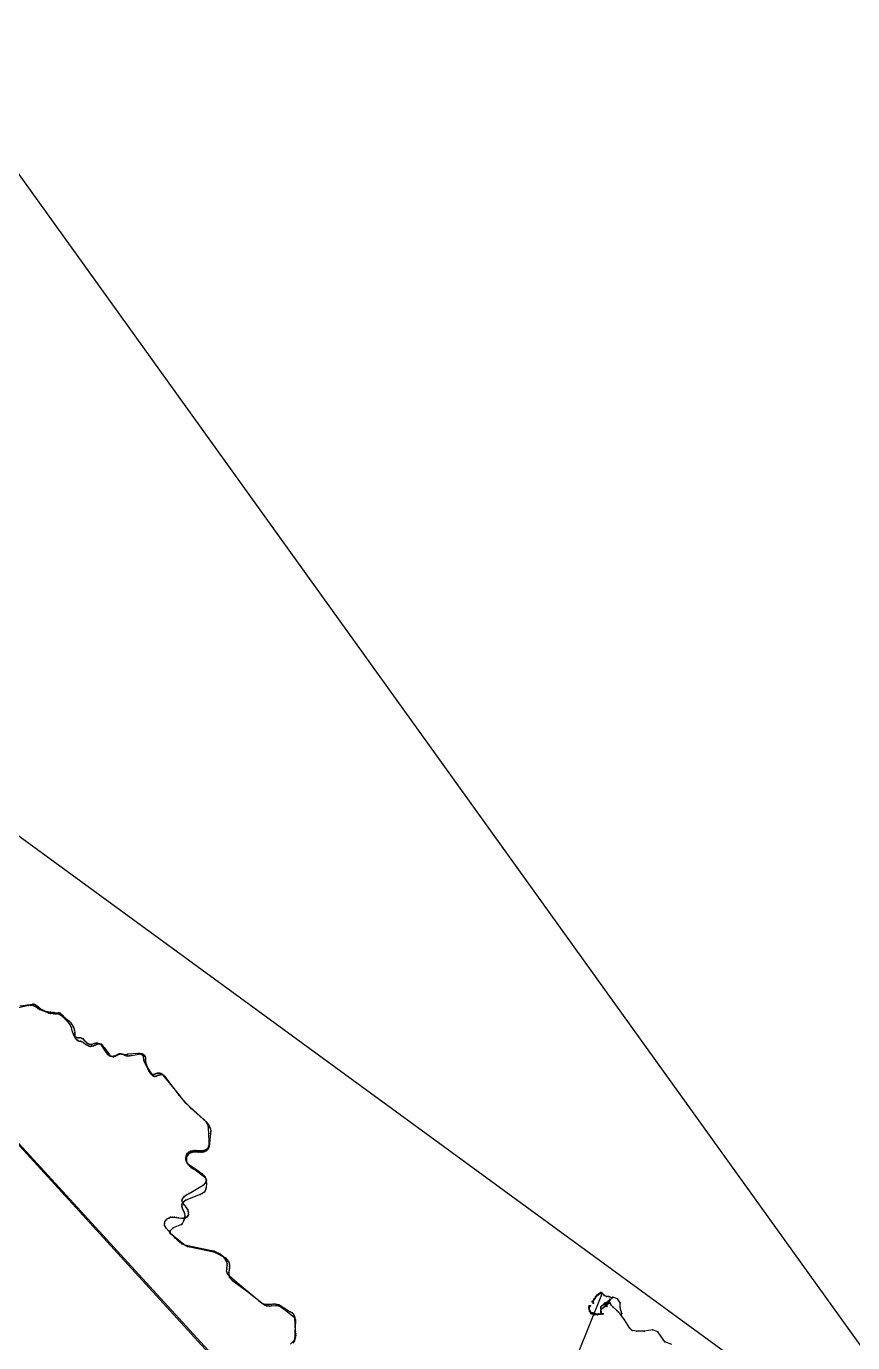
# Model space of a CAD drawing. Header units: metres. Extents: x 533996 to 558759, y 1823984 to 1869097.
# Drawn here: x 543112 to 550192, y 1846540 to 1857819 of the extents above; entities that cross this region are included whole.
import ezdxf

# ---------------------------------------------------------------- set-up
doc = ezdxf.new("R2010")
doc.units = ezdxf.units.M
doc.header["$MEASUREMENT"] = 0
doc.layers.add('Unknown Line Type', color=7, linetype='Continuous')
doc.layers.add('Unknown Point Feature', color=7, linetype='Continuous')

msp = doc.modelspace()

# ---------------------------------------------------------------- linework, layer by layer
at = {"layer": 'Unknown Line Type', "color": 4, "true_color": 0x00ffff}
for points in [[(558442, 1835129, 299), (534041, 1869090, 423)], [(536144, 1855925, 773), (550090, 1845735, 750)], [(539005, 1852660, 613), (551572, 1838939, 401)], [(551358, 1839129, 400), (539007, 1852656, 605)], [(545376, 1846528, 506), (545408, 1846560, 506), (545415, 1846573, 507), (545419, 1846587, 507), (545420, 1846602, 507), (545420, 1846617, 506), (545419, 1846633, 506), (545412, 1846758, 506), (545407, 1846772, 506), (545400, 1846784, 505), (545389, 1846796, 505), (545373, 1846805, 505), (545356, 1846814, 505), (545275, 1846863, 506), (545259, 1846868, 506), (545243, 1846870, 506), (545227, 1846869, 506), (545211, 1846868, 506), (545163, 1846867, 506), (545148, 1846871, 506), (545133, 1846877, 506), (545119, 1846887, 505), (545105, 1846898, 505), (544938, 1847036, 505), (544852, 1847110, 505), (544841, 1847124, 505), (544833, 1847139, 505), (544828, 1847154, 505), (544829, 1847169, 505), (544831, 1847185, 505), (544834, 1847201, 505), (544834, 1847217, 504), (544830, 1847233, 504), (544823, 1847248, 504), (544813, 1847261, 504), (544801, 1847275, 503), (544787, 1847286, 503), (544772, 1847297, 503), (544756, 1847307, 502), (544721, 1847323, 502), (544702, 1847327, 502), (544481, 1847374, 500), (544446, 1847388, 500), (544430, 1847399, 500), (544415, 1847410, 500), (544402, 1847423, 500), (544389, 1847436, 500), (544308, 1847523, 500), (544301, 1847535, 500), (544297, 1847548, 500), (544297, 1847562, 500), (544300, 1847576, 501), (544308, 1847589, 501), (544319, 1847600, 501), (544332, 1847608, 502), (544347, 1847614, 502), (544364, 1847616, 502), (544382, 1847615, 503), (544399, 1847613, 503), (544417, 1847610, 504), (544448, 1847606, 505), (544462, 1847607, 505), (544475, 1847610, 506), (544485, 1847615, 506), (544493, 1847622, 507), (544498, 1847630, 507), (544501, 1847639, 508), (544503, 1847652, 509), (544500, 1847666, 509), (544495, 1847681, 509), (544485, 1847696, 508), (544475, 1847709, 508), (544465, 1847721, 508), (544450, 1847744, 508), (544446, 1847756, 508), (544447, 1847767, 509), (544451, 1847776, 509), (544458, 1847784, 510), (544466, 1847792, 510), (544476, 1847800, 511), (544490, 1847809, 511), (544507, 1847818, 511), (544636, 1847895, 513), (544646, 1847906, 513), (544653, 1847919, 513), (544655, 1847932, 513), (544651, 1847946, 513), (544644, 1847960, 513), (544634, 1847973, 512), (544621, 1847984, 512), (544606, 1847996, 512), (544590, 1848006, 512), (544502, 1848067, 511), (544491, 1848079, 511), (544484, 1848093, 511), (544480, 1848107, 511), (544480, 1848122, 511), (544481, 1848136, 511), (544486, 1848150, 511), (544494, 1848163, 511), (544505, 1848173, 511), (544519, 1848180, 511), (544534, 1848185, 511), (544549, 1848186, 511), (544566, 1848186, 511), (544632, 1848188, 510), (544647, 1848191, 510), (544658, 1848197, 511), (544668, 1848206, 511), (544674, 1848218, 511), (544678, 1848232, 511), (544679, 1848250, 511), (544680, 1848267, 512), (544674, 1848382, 512), (544669, 1848400, 512), (544653, 1848433, 511), (544640, 1848446, 510), (544480, 1848592, 508), (544380, 1848718, 514), (544285, 1848832, 521), (544276, 1848841, 521), (544266, 1848846, 522), (544256, 1848848, 522), (544246, 1848849, 523), (544236, 1848849, 523), (544225, 1848846, 525), (544214, 1848842, 526), (544204, 1848838, 526), (544195, 1848837, 526), (544187, 1848838, 526), (544180, 1848843, 526), (544174, 1848851, 525), (544168, 1848860, 525), (544163, 1848869, 525), (544121, 1848953, 526), (544119, 1848962, 526), (544117, 1848990, 526), (544114, 1848997, 526), (544109, 1849004, 526), (544103, 1849009, 526), (544097, 1849013, 526), (544090, 1849016, 526), (544084, 1849017, 526), (544077, 1849018, 526), (544070, 1849018, 526), (543980, 1849013, 526), (543964, 1849005, 526), (543953, 1849006, 527), (543931, 1849012, 527), (543920, 1849015, 527), (543908, 1849014, 528), (543895, 1849010, 528), (543884, 1849004, 528), (543873, 1848999, 528), (543862, 1848994, 528), (543849, 1848993, 528), (543837, 1848995, 528), (543826, 1848999, 528), (543815, 1849005, 528), (543806, 1849014, 528), (543798, 1849027, 529), (543789, 1849041, 529), (543750, 1849097, 530), (543740, 1849101, 530), (543729, 1849104, 530), (543719, 1849105, 530), (543708, 1849105, 530), (543697, 1849104, 530), (543671, 1849096, 531), (543658, 1849096, 531), (543646, 1849101, 531), (543635, 1849106, 531), (543626, 1849115, 531), (543617, 1849124, 531), (543600, 1849142, 532), (543589, 1849147, 532), (543578, 1849151, 532), (543565, 1849151, 532), (543553, 1849152, 532), (543542, 1849155, 532), (543533, 1849159, 533), (543526, 1849166, 533), (543521, 1849173, 533), (543516, 1849181, 533), (543513, 1849188, 533), (543507, 1849203, 533), (543499, 1849237, 534), (543493, 1849250, 534), (543487, 1849263, 534), (543470, 1849287, 534), (543460, 1849298, 535), (543448, 1849308, 535), (543407, 1849346, 535), (543398, 1849353, 535), (543386, 1849357, 535), (543374, 1849359, 535), (543361, 1849359, 536), (543348, 1849359, 536), (543320, 1849361, 537), (543306, 1849363, 537), (543224, 1849394, 538), (543213, 1849402, 538), (543182, 1849424, 538), (543170, 1849429, 538), (543158, 1849431, 538), (543145, 1849431, 539), (543131, 1849429, 539), (542988, 1849396, 543)], [(543058, 1849426, 610), (543169, 1849441, 605), (543180, 1849439, 604), (543192, 1849434, 603), (543203, 1849427, 602), (543213, 1849418, 601), (543247, 1849393, 598), (543259, 1849387, 597), (543319, 1849371, 593), (543334, 1849369, 592), (543349, 1849369, 590), (543390, 1849366, 586), (543402, 1849362, 584), (543412, 1849354, 583), (543422, 1849345, 581), (543432, 1849335, 580), (543479, 1849295, 576), (543490, 1849282, 575), (543517, 1849242, 572), (543523, 1849228, 571), (543526, 1849214, 570), (543527, 1849199, 569), (543527, 1849185, 568), (543528, 1849161, 567), (543532, 1849151, 567), (543538, 1849142, 567), (543545, 1849135, 566), (543553, 1849129, 566), (543562, 1849124, 566), (543576, 1849122, 566), (543588, 1849117, 566), (543601, 1849111, 565), (543622, 1849095, 565), (543633, 1849088, 565), (543645, 1849082, 565), (543659, 1849079, 565), (543674, 1849081, 564), (543689, 1849084, 564), (543703, 1849090, 564), (543716, 1849096, 564), (543728, 1849100, 563), (543740, 1849100, 563), (543753, 1849097, 563), (543764, 1849090, 563), (543772, 1849079, 562), (543781, 1849067, 562), (543826, 1849005, 560), (543836, 1848996, 560), (543847, 1848991, 560), (543860, 1848990, 559), (543873, 1848994, 559), (543887, 1849001, 558), (543899, 1849008, 557), (543911, 1849013, 557), (543923, 1849015, 556), (543934, 1849013, 556), (543945, 1849008, 556), (543957, 1849003, 556), (543969, 1848998, 555), (543983, 1848997, 554), (543997, 1848999, 553), (544012, 1849002, 553), (544095, 1849016, 548), (544106, 1849014, 547), (544116, 1849009, 547), (544124, 1849002, 546), (544130, 1848991, 545), (544132, 1848979, 544), (544133, 1848965, 543), (544134, 1848951, 542), (544136, 1848936, 541), (544141, 1848920, 540), (544154, 1848891, 538), (544192, 1848828, 535), (544202, 1848824, 534), (544213, 1848822, 534), (544224, 1848824, 533), (544235, 1848828, 532), (544247, 1848833, 532), (544258, 1848836, 531), (544270, 1848838, 531), (544281, 1848836, 531), (544290, 1848830, 531), (544300, 1848821, 531), (544309, 1848810, 531), (544420, 1848662, 529), (544526, 1848547, 526), (544652, 1848432, 525), (544675, 1848403, 524), (544689, 1848371, 523), (544692, 1848353, 523), (544689, 1848331, 523), (544679, 1848220, 520), (544676, 1848213, 520), (544673, 1848206, 519), (544670, 1848200, 519), (544665, 1848194, 519), (544659, 1848189, 518), (544652, 1848184, 518), (544643, 1848179, 518), (544624, 1848173, 519), (544608, 1848172, 519), (544590, 1848172, 520), (544539, 1848173, 520), (544525, 1848170, 521), (544512, 1848163, 521), (544501, 1848154, 521), (544491, 1848142, 521), (544485, 1848127, 521), (544485, 1848111, 521), (544486, 1848095, 521), (544491, 1848080, 521), (544500, 1848066, 521), (544512, 1848053, 521), (544526, 1848041, 521), (544542, 1848030, 522), (544558, 1848020, 521), (544643, 1847958, 523), (544649, 1847946, 523), (544653, 1847933, 523), (544654, 1847920, 524), (544655, 1847906, 524), (544653, 1847867, 524), (544650, 1847855, 524), (544646, 1847842, 524), (544637, 1847829, 523), (544620, 1847819, 523), (544601, 1847810, 524), (544479, 1847760, 523), (544468, 1847753, 523), (544459, 1847746, 523), (544452, 1847738, 523), (544448, 1847730, 523), (544445, 1847720, 523), (544445, 1847709, 524), (544447, 1847699, 524), (544451, 1847687, 524), (544457, 1847675, 524), (544463, 1847663, 523), (544467, 1847649, 523), (544470, 1847624, 522), (544470, 1847613, 522), (544468, 1847604, 521), (544465, 1847595, 521), (544462, 1847587, 521), (544447, 1847559, 519), (544441, 1847553, 519), (544370, 1847523, 520), (544344, 1847497, 519), (544338, 1847491, 519), (544341, 1847482, 519), (544349, 1847474, 519), (544359, 1847466, 519), (544476, 1847372, 517), (544493, 1847364, 517), (544513, 1847360, 516), (544718, 1847317, 516), (544818, 1847266, 514), (544831, 1847253, 514), (544841, 1847238, 513), (544849, 1847224, 513), (544854, 1847209, 512), (544854, 1847192, 512), (544853, 1847176, 511), (544850, 1847160, 511), (544848, 1847145, 511), (544847, 1847130, 510), (544849, 1847115, 510), (544854, 1847102, 510), (544862, 1847090, 509), (544872, 1847079, 509), (544882, 1847069, 509), (544894, 1847061, 509), (545008, 1846978, 506), (545157, 1846862, 502), (545170, 1846857, 502), (545184, 1846855, 501), (545197, 1846854, 501), (545211, 1846855, 501), (545256, 1846858, 501), (545270, 1846856, 502), (545283, 1846852, 502), (545296, 1846845, 502), (545308, 1846836, 502), (545321, 1846826, 502), (545408, 1846760, 502), (545414, 1846749, 502), (545418, 1846737, 502), (545419, 1846724, 502), (545418, 1846709, 502), (545417, 1846693, 502), (545409, 1846557, 505), (545404, 1846546, 505), (545396, 1846535, 504)], [(548643, 1846523, 525), (548584, 1846547, 523), (548549, 1846595, 522), (548523, 1846634, 523), (548481, 1846650, 525), (548406, 1846640, 527), (548343, 1846638, 527), (548302, 1846644, 527), (548280, 1846666, 525), (548236, 1846737, 512), (548198, 1846789, 501), (548171, 1846816, 496), (548138, 1846848, 493), (548100, 1846887, 491), (548102, 1846887, 493), (548100, 1846888, 497), (548099, 1846888, 497), (548096, 1846891, 500), (548100, 1846895, 501), (548101, 1846896, 501), (548112, 1846904, 501), (548116, 1846907, 500), (548116, 1846910, 499), (548116, 1846909, 496), (548112, 1846912, 495), (548115, 1846909, 495), (548112, 1846906, 497), (548110, 1846904, 499), (548106, 1846900, 500), (548105, 1846898, 500), (548098, 1846896, 501), (548097, 1846896, 501), (548090, 1846888, 502), (548088, 1846885, 503), (548087, 1846884, 503), (548088, 1846882, 503), (548085, 1846881, 502), (548084, 1846874, 502), (548083, 1846873, 502), (548079, 1846870, 503), (548078, 1846871, 501), (548079, 1846871, 498), (548083, 1846856, 498), (548084, 1846855, 498), (548086, 1846850, 500), (548085, 1846851, 497), (548087, 1846850, 496), (548087, 1846852, 498), (548084, 1846858, 500), (548085, 1846858, 502), (548084, 1846859, 502), (548086, 1846865, 505), (548098, 1846875, 507), (548099, 1846875, 508), (548101, 1846875, 509), (548105, 1846887, 510), (548105, 1846886, 509), (548105, 1846887, 507), (548106, 1846885, 506), (548094, 1846879, 505), (548091, 1846870, 504), (548085, 1846868, 507), (548083, 1846871, 507), (548081, 1846866, 507), (548085, 1846853, 505), (548085, 1846855, 504), (548086, 1846856, 503), (548085, 1846854, 500), (548085, 1846858, 501), (548086, 1846857, 503), (548086, 1846853, 503), (548087, 1846856, 503), (548087, 1846858, 503), (548086, 1846860, 502), (548083, 1846868, 501), (548080, 1846870, 502), (548078, 1846866, 501), (548078, 1846863, 501), (548072, 1846861, 500), (548073, 1846855, 499), (548071, 1846850, 497), (548069, 1846850, 497), (548065, 1846846, 496), (548063, 1846846, 497), (548059, 1846845, 498), (548056, 1846841, 497), (548056, 1846841, 497), (548056, 1846840, 494), (548046, 1846834, 493), (548042, 1846833, 494), (548040, 1846831, 494), (548035, 1846827, 492), (548033, 1846815, 488), (548035, 1846806, 485), (548037, 1846799, 483), (548035, 1846796, 482), (548036, 1846788, 481), (548041, 1846786, 480), (548054, 1846788, 480), (548052, 1846788, 482), (548046, 1846785, 482), (548041, 1846786, 484), (548029, 1846785, 486), (548018, 1846786, 489), (548011, 1846785, 489), (548002, 1846785, 487), (547990, 1846788, 483), (547978, 1846790, 486), (547971, 1846792, 488), (547965, 1846795, 488), (547953, 1846796, 489), (547953, 1846796, 489), (547944, 1846805, 490), (547942, 1846808, 491), (547943, 1846810, 491), (547940, 1846811, 491), (547937, 1846819, 492), (547933, 1846826, 491), (547932, 1846835, 491), (547932, 1846841, 490), (547933, 1846846, 488), (547936, 1846848, 486), (547937, 1846852, 486), (547938, 1846852, 484), (547937, 1846856, 482), (547935, 1846856, 482), (547935, 1846856, 481), (547936, 1846856, 482), (547940, 1846856, 483), (547941, 1846855, 485), (547943, 1846855, 487), (547946, 1846855, 487), (547940, 1846857, 489), (547940, 1846857, 491), (547939, 1846856, 489), (547937, 1846856, 488), (547935, 1846854, 488), (547935, 1846854, 488), (547934, 1846850, 488), (547934, 1846850, 484), (547933, 1846847, 482), (547932, 1846845, 482), (547933, 1846837, 482), (547933, 1846828, 480), (547933, 1846823, 480), (547937, 1846810, 482), (547940, 1846806, 482), (547946, 1846797, 481), (547950, 1846791, 481), (547958, 1846787, 480), (547968, 1846784, 478), (547977, 1846780, 478), (547991, 1846781, 480), (547991, 1846781, 480), (547994, 1846784, 480), (548005, 1846780, 481), (548010, 1846784, 482), (548017, 1846784, 483), (548023, 1846783, 482), (548028, 1846785, 482), (548034, 1846789, 482), (548036, 1846799, 485), (548036, 1846806, 487), (548035, 1846814, 489), (548036, 1846824, 491), (548036, 1846823, 491), (548036, 1846824, 492), (548037, 1846828, 494), (548035, 1846831, 495), (548034, 1846833, 496), (548034, 1846837, 497), (548035, 1846846, 498), (548044, 1846856, 498), (548053, 1846863, 497), (548056, 1846867, 498), (548064, 1846874, 498), (548066, 1846876, 499), (548072, 1846881, 500), (548075, 1846882, 500), (548083, 1846880, 500), (548086, 1846881, 501), (548090, 1846885, 502), (548101, 1846884, 501), (548103, 1846881, 503), (548103, 1846881, 504), (548106, 1846886, 505), (548108, 1846886, 509), (548103, 1846885, 507), (548103, 1846883, 505), (548102, 1846888, 507), (548106, 1846884, 509), (548112, 1846884, 507), (548122, 1846862, 505), (548185, 1846802, 503), (548208, 1846777, 503), (548213, 1846789, 503), (548200, 1846838, 498), (548199, 1846881, 495), (548178, 1846915, 491), (548136, 1846931, 488), (548137, 1846926, 485), (548128, 1846922, 488), (548128, 1846924, 489), (548111, 1846932, 489), (548101, 1846935, 488), (548082, 1846936, 489), (548062, 1846944, 489), (548063, 1846945, 488), (548061, 1846950, 487), (548047, 1846961, 488), (548040, 1846962, 485), (548034, 1846962, 484), (548034, 1846963, 482), (548015, 1846959, 482), (548012, 1846953, 480), (548000, 1846947, 482), (547998, 1846943, 483), (547991, 1846932, 484), (547987, 1846925, 482), (547987, 1846921, 480), (547975, 1846914, 479), (547971, 1846905, 480), (547965, 1846896, 481), (547965, 1846897, 481), (547961, 1846892, 476), (547960, 1846889, 475), (547960, 1846889, 475), (547963, 1846894, 474), (547970, 1846889, 474), (547971, 1846878, 473), (547968, 1846879, 474), (547966, 1846889, 476), (547982, 1846917, 473), (547990, 1846934, 474), (548036, 1846970, 476), (548032, 1846964, 477), (548030, 1846966, 477), (548030, 1846966, 480), (548033, 1846967, 482), (548033, 1846966, 487), (548033, 1846966, 491), (548033, 1846968, 493), (548033, 1846967, 495), (548031, 1846969, 484), (548033, 1846969, 483), (548035, 1846967, 479), (548037, 1846967, 481), (548046, 1846963, 480), (543125, 1834730, 210)]]:
    msp.add_polyline3d(points, dxfattribs=at)
at = {"layer": 'Unknown Point Feature'}
for p in [(543131, 1849429, 539), (543145, 1849431, 539), (543158, 1849431, 538), (543169, 1849441, 605), (543170, 1849429, 538), (543180, 1849439, 604), (543182, 1849424, 538), (543192, 1849434, 603), (543203, 1849427, 602), (543213, 1849418, 601), (543213, 1849402, 538), (543224, 1849394, 538), (543247, 1849393, 598), (543259, 1849387, 597), (543306, 1849363, 537), (543319, 1849371, 593), (543320, 1849361, 537), (543334, 1849369, 592), (543348, 1849359, 536), (543349, 1849369, 590), (543361, 1849359, 536), (543374, 1849359, 535), (543386, 1849357, 535), (543390, 1849366, 586), (543398, 1849353, 535), (543402, 1849362, 584), (543407, 1849346, 535), (543412, 1849354, 583), (543422, 1849345, 581), (543432, 1849335, 580), (543448, 1849308, 535), (543460, 1849298, 535), (543470, 1849287, 534), (543479, 1849295, 576), (543487, 1849263, 534), (543490, 1849282, 575), (543493, 1849250, 534), (543499, 1849237, 534), (543517, 1849242, 572), (543523, 1849228, 571), (543507, 1849203, 533), (543513, 1849188, 533), (543516, 1849181, 533), (543521, 1849173, 533), (543526, 1849214, 570), (543526, 1849166, 533), (543527, 1849199, 569), (543527, 1849185, 568), (543528, 1849161, 567), (543532, 1849151, 567), (543533, 1849159, 533), (543538, 1849142, 567), (543542, 1849155, 532), (543545, 1849135, 566), (543553, 1849152, 532), (543553, 1849129, 566), (543562, 1849124, 566), (543565, 1849151, 532), (543576, 1849122, 566), (543578, 1849151, 532), (543588, 1849117, 566), (543589, 1849147, 532), (543600, 1849142, 532), (543617, 1849124, 531), (543626, 1849115, 531), (543601, 1849111, 565), (543622, 1849095, 565), (543633, 1849088, 565), (543635, 1849106, 531), (543645, 1849082, 565), (543646, 1849101, 531), (543658, 1849096, 531), (543659, 1849079, 565), (543671, 1849096, 531), (543674, 1849081, 564), (543689, 1849084, 564), (543697, 1849104, 530), (543703, 1849090, 564), (543708, 1849105, 530), (543716, 1849096, 564), (543719, 1849105, 530), (543728, 1849100, 563), (543729, 1849104, 530), (543740, 1849101, 530), (543740, 1849100, 563), (543750, 1849097, 530), (543753, 1849097, 563), (543764, 1849090, 563), (543772, 1849079, 562), (543781, 1849067, 562), (543789, 1849041, 529), (543798, 1849027, 529), (543806, 1849014, 528), (543815, 1849005, 528), (543826, 1849005, 560), (543826, 1848999, 528), (543873, 1848999, 528), (543884, 1849004, 528), (543887, 1849001, 558), (543895, 1849010, 528), (543899, 1849008, 557), (543908, 1849014, 528), (543911, 1849013, 557), (543920, 1849015, 527), (543923, 1849015, 556), (543931, 1849012, 527), (543934, 1849013, 556), (543945, 1849008, 556), (543953, 1849006, 527), (543957, 1849003, 556), (543964, 1849005, 526), (543969, 1848998, 555), (543980, 1849013, 526), (543997, 1848999, 553), (544012, 1849002, 553), (544070, 1849018, 526), (544077, 1849018, 526), (544084, 1849017, 526), (544090, 1849016, 526), (544095, 1849016, 548), (544097, 1849013, 526), (544103, 1849009, 526), (544106, 1849014, 547), (544109, 1849004, 526), (544116, 1849009, 547), (544124, 1849002, 546), (543836, 1848996, 560), (543837, 1848995, 528), (543847, 1848991, 560), (543849, 1848993, 528), (543860, 1848990, 559), (543862, 1848994, 528), (543873, 1848994, 559), (543983, 1848997, 554), (544114, 1848997, 526), (544117, 1848990, 526), (544119, 1848962, 526), (544121, 1848953, 526), (544130, 1848991, 545), (544132, 1848979, 544), (544133, 1848965, 543), (544134, 1848951, 542), (544136, 1848936, 541), (544141, 1848920, 540), (544154, 1848891, 538), (544163, 1848869, 525), (544168, 1848860, 525), (544174, 1848851, 525), (544180, 1848843, 526), (544187, 1848838, 526), (544192, 1848828, 535), (544195, 1848837, 526), (544202, 1848824, 534), (544204, 1848838, 526), (544213, 1848822, 534), (544214, 1848842, 526), (544224, 1848824, 533), (544225, 1848846, 525), (544235, 1848828, 532), (544236, 1848849, 523), (544246, 1848849, 523), (544247, 1848833, 532), (544256, 1848848, 522), (544258, 1848836, 531), (544266, 1848846, 522), (544270, 1848838, 531), (544276, 1848841, 521), (544281, 1848836, 531), (544285, 1848832, 521), (544290, 1848830, 531), (544300, 1848821, 531), (544309, 1848810, 531), (544380, 1848718, 514), (544420, 1848662, 529), (544480, 1848592, 508), (544526, 1848547, 526), (544640, 1848446, 510), (544652, 1848432, 525), (544653, 1848433, 511), (544669, 1848400, 512), (544674, 1848382, 512), (544675, 1848403, 524), (544689, 1848371, 523), (544689, 1848331, 523), (544692, 1848353, 523), (544674, 1848218, 511), (544676, 1848213, 520), (544678, 1848232, 511), (544679, 1848250, 511), (544679, 1848220, 520), (544680, 1848267, 512), (544480, 1848122, 511), (544480, 1848107, 511), (544481, 1848136, 511), (544485, 1848127, 521), (544485, 1848111, 521), (544486, 1848150, 511), (544491, 1848142, 521), (544494, 1848163, 511), (544501, 1848154, 521), (544505, 1848173, 511), (544512, 1848163, 521), (544519, 1848180, 511), (544525, 1848170, 521), (544534, 1848185, 511), (544539, 1848173, 520), (544549, 1848186, 511), (544566, 1848186, 511), (544590, 1848172, 520), (544608, 1848172, 519), (544624, 1848173, 519), (544632, 1848188, 510), (544643, 1848179, 518), (544647, 1848191, 510), (544652, 1848184, 518), (544658, 1848197, 511), (544659, 1848189, 518), (544665, 1848194, 519), (544668, 1848206, 511), (544670, 1848200, 519), (544673, 1848206, 519), (544484, 1848093, 511), (544486, 1848095, 521), (544491, 1848080, 521), (544491, 1848079, 511), (544500, 1848066, 521), (544502, 1848067, 511), (544512, 1848053, 521), (544526, 1848041, 521), (544542, 1848030, 522), (544558, 1848020, 521), (544590, 1848006, 512), (544606, 1847996, 512), (544621, 1847984, 512), (544634, 1847973, 512), (544636, 1847895, 513), (544643, 1847958, 523), (544644, 1847960, 513), (544646, 1847906, 513), (544649, 1847946, 523), (544651, 1847946, 513), (544653, 1847933, 523), (544653, 1847919, 513), (544654, 1847920, 524), (544655, 1847932, 513), (544655, 1847906, 524), (544447, 1847767, 509), (544451, 1847776, 509), (544458, 1847784, 510), (544466, 1847792, 510), (544476, 1847800, 511), (544479, 1847760, 523), (544490, 1847809, 511), (544507, 1847818, 511), (544601, 1847810, 524), (544620, 1847819, 523), (544637, 1847829, 523), (544646, 1847842, 524), (544650, 1847855, 524), (544653, 1847867, 524), (544445, 1847720, 523), (544445, 1847709, 524), (544446, 1847756, 508), (544447, 1847699, 524), (544448, 1847730, 523), (544450, 1847744, 508), (544451, 1847687, 524), (544452, 1847738, 523), (544457, 1847675, 524), (544459, 1847746, 523), (544463, 1847663, 523), (544465, 1847721, 508), (544467, 1847649, 523), (544468, 1847753, 523), (544475, 1847709, 508), (544485, 1847696, 508), (544495, 1847681, 509), (544500, 1847666, 509), (544503, 1847652, 509), (544297, 1847562, 500), (544297, 1847548, 500), (544300, 1847576, 501), (544301, 1847535, 500), (544308, 1847589, 501), (544319, 1847600, 501), (544332, 1847608, 502), (544347, 1847614, 502), (544364, 1847616, 502), (544382, 1847615, 503), (544399, 1847613, 503), (544417, 1847610, 504), (544441, 1847553, 519), (544447, 1847559, 519), (544448, 1847606, 505), (544462, 1847607, 505), (544462, 1847587, 521), (544465, 1847595, 521), (544468, 1847604, 521), (544470, 1847624, 522), (544470, 1847613, 522), (544475, 1847610, 506), (544485, 1847615, 506), (544493, 1847622, 507), (544498, 1847630, 507), (544501, 1847639, 508), (544308, 1847523, 500), (544338, 1847491, 519), (544341, 1847482, 519), (544344, 1847497, 519), (544349, 1847474, 519), (544359, 1847466, 519), (544370, 1847523, 520), (544389, 1847436, 500), (544402, 1847423, 500), (544415, 1847410, 500), (544430, 1847399, 500), (544446, 1847388, 500), (544476, 1847372, 517), (544481, 1847374, 500), (544493, 1847364, 517), (544513, 1847360, 516), (544702, 1847327, 502), (544718, 1847317, 516), (544721, 1847323, 502), (544756, 1847307, 502), (544772, 1847297, 503), (544787, 1847286, 503), (544801, 1847275, 503), (544813, 1847261, 504), (544818, 1847266, 514), (544823, 1847248, 504), (544830, 1847233, 504), (544831, 1847253, 514), (544834, 1847217, 504), (544834, 1847201, 505), (544841, 1847238, 513), (544849, 1847224, 513), (544854, 1847209, 512), (544828, 1847154, 505), (544829, 1847169, 505), (544831, 1847185, 505), (544833, 1847139, 505), (544841, 1847124, 505), (544847, 1847130, 510), (544848, 1847145, 511), (544849, 1847115, 510), (544850, 1847160, 511), (544852, 1847110, 505), (544853, 1847176, 511), (544854, 1847192, 512), (544854, 1847102, 510), (544862, 1847090, 509), (544872, 1847079, 509), (544882, 1847069, 509), (544894, 1847061, 509), (544938, 1847036, 505), (545008, 1846978, 506), (548031, 1846969, 484), (548033, 1846969, 483), (548036, 1846970, 476), (545105, 1846898, 505), (545119, 1846887, 505), (545133, 1846877, 506), (545148, 1846871, 506), (545157, 1846862, 502), (545163, 1846867, 506), (545170, 1846857, 502), (545211, 1846868, 506), (545227, 1846869, 506), (545243, 1846870, 506), (545256, 1846858, 501), (545259, 1846868, 506), (545270, 1846856, 502), (545275, 1846863, 506), (547935, 1846856, 482), (547935, 1846856, 481), (547936, 1846856, 482), (547937, 1846856, 482), (547937, 1846856, 488), (547939, 1846856, 489), (547940, 1846857, 489), (547940, 1846857, 491), (547940, 1846856, 483), (547941, 1846855, 485), (547943, 1846855, 487), (547960, 1846889, 475), (547960, 1846889, 475), (547961, 1846892, 476), (547963, 1846894, 474), (547965, 1846897, 481), (547965, 1846896, 481), (547966, 1846889, 476), (547968, 1846879, 474), (547970, 1846889, 474), (547971, 1846905, 480), (547971, 1846878, 473), (547975, 1846914, 479), (547982, 1846917, 473), (547987, 1846925, 482), (547987, 1846921, 480), (547990, 1846934, 474), (547991, 1846932, 484), (547998, 1846943, 483), (548000, 1846947, 482), (548012, 1846953, 480), (548015, 1846959, 482), (548030, 1846966, 477), (548030, 1846966, 480), (548032, 1846964, 477), (548033, 1846968, 493), (548033, 1846967, 482), (548033, 1846967, 495), (548033, 1846966, 487), (548033, 1846966, 491), (548034, 1846963, 482), (548034, 1846962, 484), (548035, 1846967, 479), (548037, 1846967, 481), (548040, 1846962, 485), (548044, 1846856, 498), (548046, 1846963, 480), (548047, 1846961, 488), (548053, 1846863, 497), (548056, 1846867, 498), (548061, 1846950, 487), (548062, 1846944, 489), (548063, 1846945, 488), (548064, 1846874, 498), (548066, 1846876, 499), (548072, 1846881, 500), (548072, 1846861, 500), (548073, 1846855, 499), (548075, 1846882, 500), (548078, 1846871, 501), (548078, 1846866, 501), (548078, 1846863, 501), (548079, 1846871, 498), (548079, 1846870, 503), (548080, 1846870, 502), (548081, 1846866, 507), (548082, 1846936, 489), (548083, 1846880, 500), (548083, 1846873, 502), (548083, 1846871, 507), (548083, 1846868, 501), (548083, 1846856, 498), (548084, 1846874, 502), (548084, 1846859, 502), (548084, 1846858, 500), (548085, 1846881, 502), (548085, 1846868, 507), (548085, 1846858, 502), (548085, 1846858, 501), (548086, 1846881, 501), (548086, 1846865, 505), (548086, 1846860, 502), (548086, 1846857, 503), (548086, 1846856, 503), (548087, 1846884, 503), (548087, 1846858, 503), (548087, 1846856, 503), (548088, 1846885, 503), (548088, 1846882, 503), (548090, 1846888, 502), (548090, 1846885, 502), (548091, 1846870, 504), (548094, 1846879, 505), (548096, 1846891, 500), (548097, 1846896, 501), (548098, 1846896, 501), (548098, 1846875, 507), (548099, 1846888, 497), (548099, 1846875, 508), (548100, 1846895, 501), (548100, 1846888, 497), (548100, 1846887, 491), (548101, 1846935, 488), (548101, 1846896, 501), (548101, 1846884, 501), (548101, 1846875, 509), (548102, 1846888, 507), (548102, 1846887, 493), (548103, 1846885, 507), (548103, 1846883, 505), (548103, 1846881, 503), (548103, 1846881, 504), (548105, 1846898, 500), (548105, 1846887, 510), (548105, 1846887, 507), (548105, 1846886, 509), (548106, 1846900, 500), (548106, 1846886, 505), (548106, 1846885, 506), (548106, 1846884, 509), (548108, 1846886, 509), (548110, 1846904, 499), (548111, 1846932, 489), (548112, 1846912, 495), (548112, 1846906, 497), (548112, 1846904, 501), (548112, 1846884, 507), (548115, 1846909, 495), (548116, 1846910, 499), (548116, 1846909, 496), (548116, 1846907, 500), (548122, 1846862, 505), (548128, 1846924, 489), (548128, 1846922, 488), (548136, 1846931, 488), (548137, 1846926, 485), (548178, 1846915, 491), (548199, 1846881, 495), (545184, 1846855, 501), (545197, 1846854, 501), (545211, 1846855, 501), (545283, 1846852, 502), (545296, 1846845, 502), (545308, 1846836, 502), (545321, 1846826, 502), (545356, 1846814, 505), (545373, 1846805, 505), (545389, 1846796, 505), (545400, 1846784, 505), (545407, 1846772, 506), (545408, 1846760, 502), (545412, 1846758, 506), (545414, 1846749, 502), (547932, 1846845, 482), (547932, 1846841, 490), (547932, 1846835, 491), (547933, 1846847, 482), (547933, 1846846, 488), (547933, 1846837, 482), (547933, 1846828, 480), (547933, 1846826, 491), (547933, 1846823, 480), (547934, 1846850, 488), (547934, 1846850, 484), (547935, 1846854, 488), (547935, 1846854, 488), (547936, 1846848, 486), (547937, 1846852, 486), (547937, 1846819, 492), (547937, 1846810, 482), (547938, 1846852, 484), (547940, 1846811, 491), (547940, 1846806, 482), (547942, 1846808, 491), (547943, 1846810, 491), (547944, 1846805, 490), (547946, 1846855, 487), (547946, 1846797, 481), (547950, 1846791, 481), (547953, 1846796, 489), (547953, 1846796, 489), (547958, 1846787, 480), (547965, 1846795, 488), (547968, 1846784, 478), (547971, 1846792, 488), (547977, 1846780, 478), (547978, 1846790, 486), (547990, 1846788, 483), (547991, 1846781, 480), (547991, 1846781, 480), (547994, 1846784, 480), (548002, 1846785, 487), (548005, 1846780, 481), (548010, 1846784, 482), (548011, 1846785, 489), (548017, 1846784, 483), (548018, 1846786, 489), (548023, 1846783, 482), (548028, 1846785, 482), (548029, 1846785, 486), (548033, 1846815, 488), (548034, 1846837, 497), (548034, 1846833, 496), (548034, 1846789, 482), (548035, 1846846, 498), (548035, 1846831, 495), (548035, 1846827, 492), (548035, 1846814, 489), (548035, 1846806, 485), (548035, 1846796, 482), (548036, 1846824, 491), (548036, 1846824, 492), (548036, 1846823, 491), (548036, 1846806, 487), (548036, 1846799, 485), (548036, 1846788, 481), (548037, 1846828, 494), (548037, 1846799, 483), (548040, 1846831, 494), (548041, 1846786, 480), (548041, 1846786, 484), (548042, 1846833, 494), (548046, 1846834, 493), (548046, 1846785, 482), (548052, 1846788, 482), (548054, 1846788, 480), (548056, 1846841, 497), (548056, 1846841, 497), (548056, 1846840, 494), (548059, 1846845, 498), (548063, 1846846, 497), (548065, 1846846, 496), (548069, 1846850, 497), (548071, 1846850, 497), (548084, 1846855, 498), (548085, 1846855, 504), (548085, 1846854, 500), (548085, 1846853, 505), (548085, 1846851, 497), (548086, 1846853, 503), (548086, 1846850, 500), (548087, 1846852, 498), (548087, 1846850, 496), (548138, 1846848, 493), (548171, 1846816, 496), (548185, 1846802, 503), (548198, 1846789, 501), (548200, 1846838, 498), (548208, 1846777, 503), (548213, 1846789, 503), (545417, 1846693, 502), (545418, 1846737, 502), (545418, 1846709, 502), (545419, 1846724, 502), (545419, 1846633, 506), (548236, 1846737, 512), (548280, 1846666, 525), (548302, 1846644, 527), (548343, 1846638, 527), (548406, 1846640, 527), (548481, 1846650, 525), (548523, 1846634, 523), (545404, 1846546, 505), (545408, 1846560, 506), (545409, 1846557, 505), (545415, 1846573, 507), (545419, 1846587, 507), (545420, 1846617, 506), (545420, 1846602, 507), (548549, 1846595, 522), (548584, 1846547, 523)]:
    msp.add_point(p, dxfattribs=at)

doc.saveas('drawing.dxf')
